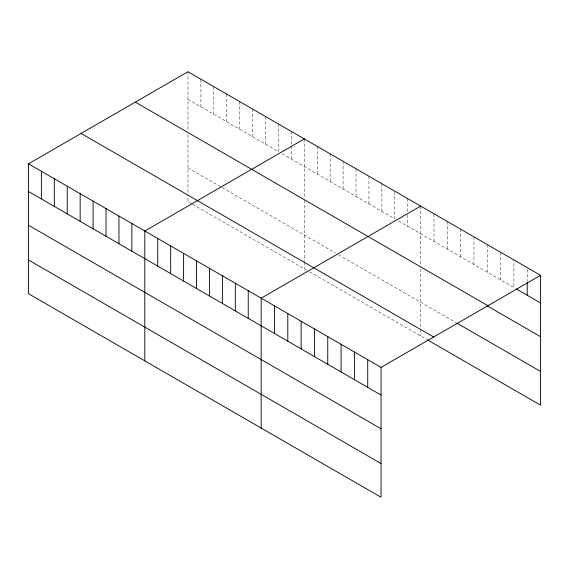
<?xml version="1.0" encoding="UTF-8"?>
<svg xmlns="http://www.w3.org/2000/svg" width="569" height="569" viewBox="0 0 569 569"><rect width="100%" height="100%" fill="white"/><g stroke="black" fill="none" stroke-linecap="round" stroke-linejoin="round"><path stroke-width="0.43" stroke-dasharray="2.85 2.13" d="M187.955 71.737L187.955 130.514M187.955 99.376L278.454 151.624L278.454 123.992M282.252 153.822L394.808 218.809L394.808 191.17M398.613 221L513.907 287.565L513.907 259.926M187.955 167.869L221.412 187.187M222.173 187.628L335.49 253.049M338.534 254.805L456.189 322.73M191.753 203.794L187.955 201.604L187.955 194.683M192.514 204.235L306.591 270.097M309.636 271.854L426.586 339.373M527.228 269.343L527.228 281.442M500.592 252.238L500.592 279.877M487.27 244.549L487.27 272.188M473.949 236.86L473.949 264.493M460.627 229.165L460.627 256.804M447.305 221.476L447.305 249.115M433.991 213.788L433.991 241.427M420.669 206.099L420.669 264.87M420.669 269.123L420.669 328.171M420.669 329.038L420.669 335.959M407.738 198.631L407.738 211.59M407.738 215.039L407.738 226.27M381.884 183.702L381.884 211.341M368.954 176.241L368.954 203.88M356.023 168.773L356.023 196.412M343.093 161.312L343.093 188.951M330.169 153.843L330.169 181.483M317.239 146.382L317.239 174.022M304.308 138.921L304.308 197.692M304.308 200.288L304.308 260.993M304.308 261.861L304.308 268.781M291.385 131.453L291.385 145.273M291.385 146.133L291.385 159.092M265.524 116.524L265.524 144.163M252.593 109.063L252.593 136.702M239.67 101.595L239.67 129.234M226.739 94.134L226.739 121.773M213.809 86.666L213.809 114.305M200.885 79.205L200.885 106.844M187.955 134.768L187.955 193.816"/><path stroke-width="0.85" d="M28.45 163.829L381.045 367.396L381.045 497.263L28.45 293.689L28.45 163.829L187.955 71.737L540.55 275.311L540.55 405.171L427.326 339.8M304.308 138.921L144.803 231.007L144.803 360.867M420.669 206.099L261.164 298.184L261.164 428.044M381.045 367.396L540.55 275.311M516.133 288.846L540.55 302.95M135.315 102.128L487.91 305.702M487.27 305.923L540.55 336.684M456.928 323.156L540.55 371.436M81.09 133.438L433.685 337.012M28.45 191.469L381.045 395.035M28.45 225.203L381.045 428.77M28.45 259.955L381.045 463.529M527.228 282.302L527.228 295.254M367.723 359.708L367.723 387.347M354.409 352.019L354.409 379.658M341.087 344.33L341.087 371.962M327.765 336.635L327.765 364.274M314.444 328.946L314.444 356.585M301.122 321.257L301.122 348.897M287.807 313.569L287.807 341.201M274.486 305.873L274.486 333.512M248.233 290.723L248.233 318.356M235.31 283.255L235.31 310.894M222.379 275.794L222.379 303.426M209.449 268.326L209.449 295.965M196.518 260.865L196.518 288.504M183.595 253.397L183.595 281.036M170.664 245.936L170.664 273.575M157.734 238.468L157.734 266.107M131.88 223.539L131.88 251.178M118.949 216.078L118.949 243.717M106.019 208.617L106.019 236.249M93.096 201.149L93.096 228.788M80.165 193.688L80.165 221.327M67.234 186.219L67.234 213.859M54.304 178.758L54.304 206.398M41.381 171.29L41.381 198.93"/></g></svg>
